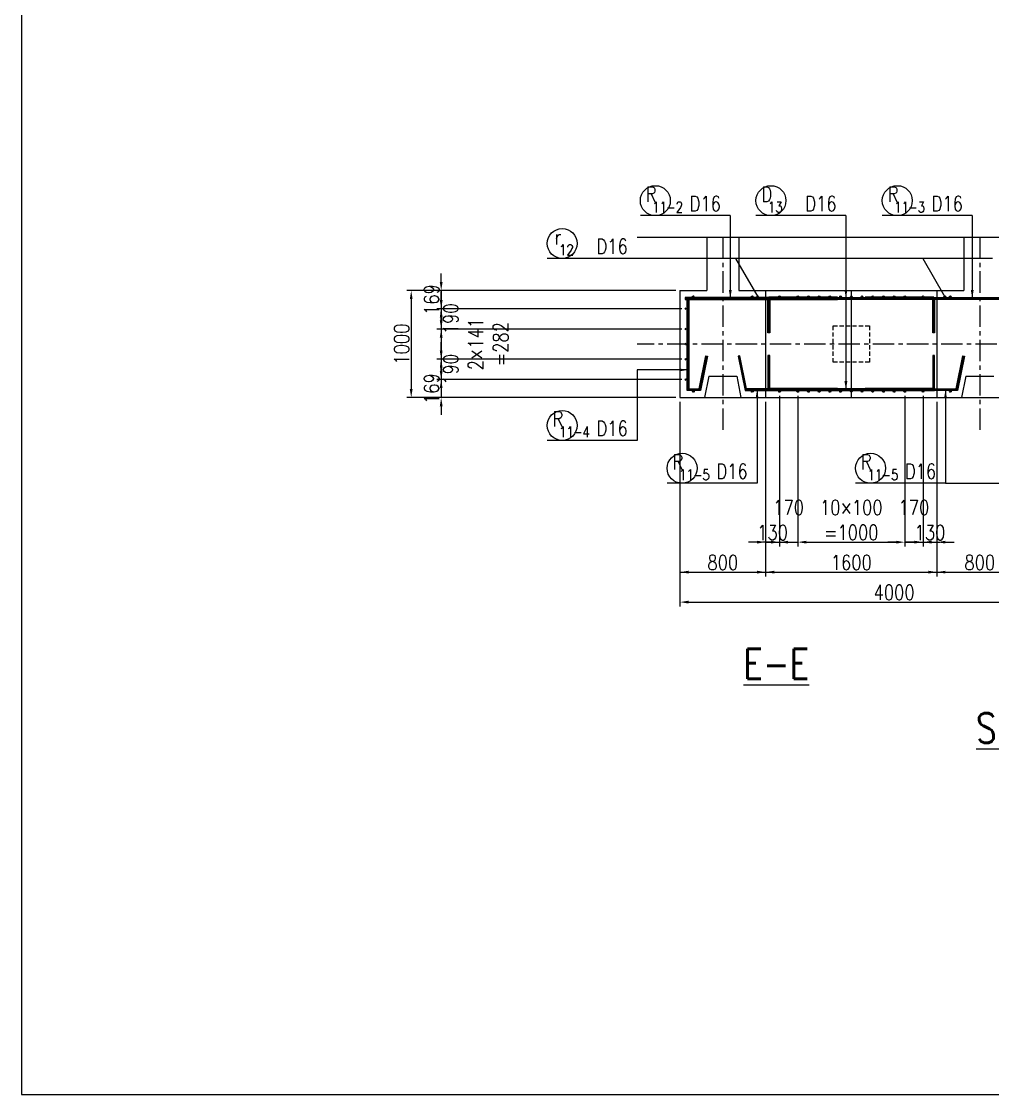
# Model space of a CAD drawing. Header units: millimetres. Extents: x -41433 to 131500, y -94900 to 39745.
# Drawn here: x 0 to 9069, y -63900 to -53876 of the extents above; entities that cross this region are included whole.
import ezdxf
from ezdxf.enums import TextEntityAlignment as Align

# ---------------------------------------------------------------- set-up
doc = ezdxf.new("R2010")
doc.units = ezdxf.units.MM
doc.header["$LTSCALE"] = 160
doc.header["$MEASUREMENT"] = 0
for name, pattern in [('CENTER', [2, 1.25, -0.25, 0.25, -0.25]), ('DASHED', [0.75, 0.5, -0.25]), ('HIDDEN', [0.375, 0.25, -0.125]), ('実線', [20, 10, 10])]:
    doc.linetypes.add(name, pattern=pattern)
doc.layers.get('DEFPOINTS').update_dxf_attribs({"color": 53, "linetype": 'CONTINUOUS'})
for name, color, linetype in [('CENTER', 6, 'CENTER'), ('DIM', 6, 'CONTINUOUS'), ('DIM-L', 6, 'CONTINUOUS'), ('GAIKEI-KEIKAKU', 4, 'CONTINUOUS'), ('TEKKIN-C', 3, 'CONTINUOUS'), ('TEKKIN-L', 2, 'CONTINUOUS'), ('TEKKIN-R', 3, 'CONTINUOUS'), ('TEKKIN-S', 3, 'CONTINUOUS'), ('TEXT', 4, 'CONTINUOUS'), ('TITLE', 3, 'CONTINUOUS')]:
    doc.layers.add(name, color=color, linetype=linetype)
doc.layers.add('D-WORK', color=8, linetype='実線', lineweight=0, plot=False)
doc.styles.add('DIM-TEXT', font='ROMANS', dxfattribs={"width": 0.8, "bigfont": 'EXTFONT'})
doc.styles.add('romans', font='romans.shx', dxfattribs={"bigfont": 'extfont.shx'})
doc.dimstyles.new('DIM40', dxfattribs={"dimscale": 40, "dimtxt": 3.5, "dimasz": 2, "dimexe": 1, "dimexo": 1, "dimgap": 0.5, "dimtad": 1, "dimdec": 0, "dimzin": 9, "dimdsep": 46, "dimtxsty": 'DIM-TEXT', "dimcen": 0, "dimclrt": 4, "dimaunit": 1, "dimadec": 4, "dimazin": 0, "dimtfac": 1, "dimtdec": 0, "dimtix": 1, "dimtmove": 2, "dimatfit": 0, "dimfxl": 1, "dimlwd": -1, "dimlwe": -1, "dimarcsym": 0})

# ---------------------------------------------------------------- blocks, each defined once
blk = doc.blocks.new('*D909')
at = {"layer": 'DEFPOINTS', "color": 0, "transparency": 16777216}
for p in [(6150, -57390), (10150, -57690), (10150, -59300)]:
    blk.add_point(p, dxfattribs=at)
at = {"layer": 'DIM', "color": 0, "transparency": 16777216}
for p, q in [((6150, -57430), (6150, -59340)), ((10150, -57730), (10150, -59340)), ((6230, -59300), (10070, -59300))]:
    blk.add_line(p, q, dxfattribs=at)
for points in [[(6230, -59287), (6230, -59313), (6150, -59300)], [(10070, -59287), (10070, -59313), (10150, -59300)]]:
    blk.add_solid(points, dxfattribs=at)
at = {"layer": 'DIM', "color": 4, "transparency": 16777216, "insert": (8150, -59210), "char_height": 140, "attachment_point": 5, "style": 'DIM-TEXT'}
blk.add_mtext('4000', dxfattribs=at)
blk = doc.blocks.new('*D910')
at = {"layer": 'DEFPOINTS', "color": 0, "transparency": 16777216}
for p in [(6150, -57390), (6950, -57390), (6950, -59020)]:
    blk.add_point(p, dxfattribs=at)
at = {"layer": 'DIM', "color": 0, "transparency": 16777216}
for p, q in [((6150, -57430), (6150, -59060)), ((6950, -57430), (6950, -59060)), ((6230, -59020), (6870, -59020))]:
    blk.add_line(p, q, dxfattribs=at)
for points in [[(6230, -59007), (6230, -59033), (6150, -59020)], [(6870, -59007), (6870, -59033), (6950, -59020)]]:
    blk.add_solid(points, dxfattribs=at)
at = {"layer": 'DIM', "color": 4, "transparency": 16777216, "insert": (6550, -58930), "char_height": 140, "attachment_point": 5, "style": 'DIM-TEXT'}
blk.add_mtext('800', dxfattribs=at)
blk = doc.blocks.new('*D911')
at = {"layer": 'DEFPOINTS', "color": 0, "transparency": 16777216}
for p in [(7250, -57332), (8250, -57332), (8250, -58740)]:
    blk.add_point(p, dxfattribs=at)
at = {"layer": 'DIM', "color": 0, "transparency": 16777216}
for p, q in [((7250, -57372), (7250, -58780)), ((8250, -57372), (8250, -58780)), ((7330, -58740), (8170, -58740))]:
    blk.add_line(p, q, dxfattribs=at)
for points in [[(7330, -58727), (7330, -58753), (7250, -58740)], [(8170, -58727), (8170, -58753), (8250, -58740)]]:
    blk.add_solid(points, dxfattribs=at)
at = {"layer": 'DIM', "color": 4, "transparency": 16777216, "insert": (7750, -58533), "char_height": 140, "attachment_point": 5, "style": 'DIM-TEXT'}
blk.add_mtext('10×100\\P=1000', dxfattribs=at)
blk = doc.blocks.new('*D912')
at = {"layer": 'DEFPOINTS', "color": 0, "transparency": 16777216}
for p in [(8550, -57390), (9350, -57390), (9350, -59020)]:
    blk.add_point(p, dxfattribs=at)
at = {"layer": 'DIM', "color": 0, "transparency": 16777216}
for p, q in [((8550, -57430), (8550, -59060)), ((9350, -57430), (9350, -59060)), ((8630, -59020), (9270, -59020))]:
    blk.add_line(p, q, dxfattribs=at)
for points in [[(8630, -59007), (8630, -59033), (8550, -59020)], [(9270, -59007), (9270, -59033), (9350, -59020)]]:
    blk.add_solid(points, dxfattribs=at)
at = {"layer": 'DIM', "color": 4, "transparency": 16777216, "insert": (8950, -58930), "char_height": 140, "attachment_point": 5, "style": 'DIM-TEXT'}
blk.add_mtext('800', dxfattribs=at)
blk = doc.blocks.new('*D919')
at = {"layer": 'DEFPOINTS', "color": 0, "transparency": 16777216}
for p in [(7080, -57332), (7250, -57332), (7250, -58740)]:
    blk.add_point(p, dxfattribs=at)
at = {"layer": 'DIM', "color": 0, "transparency": 16777216}
for p, q in [((7080, -57372), (7080, -58780)), ((7250, -57372), (7250, -58780)), ((7000, -58740), (6920, -58740)), ((7080, -58740), (7250, -58740)), ((7330, -58740), (7410, -58740))]:
    blk.add_line(p, q, dxfattribs=at)
for points in [[(7000, -58727), (7000, -58753), (7080, -58740)], [(7330, -58727), (7330, -58753), (7250, -58740)]]:
    blk.add_solid(points, dxfattribs=at)
at = {"layer": 'DIM', "color": 4, "transparency": 16777216, "insert": (7165, -58533), "char_height": 140, "attachment_point": 5, "style": 'DIM-TEXT'}
blk.add_mtext('170\\P ', dxfattribs=at)
blk = doc.blocks.new('*D920')
at = {"layer": 'DEFPOINTS', "color": 0, "transparency": 16777216}
for p in [(8250, -57332), (8420, -57332), (8420, -58740)]:
    blk.add_point(p, dxfattribs=at)
at = {"layer": 'DIM', "color": 0, "transparency": 16777216}
for p, q in [((8250, -57372), (8250, -58780)), ((8420, -57372), (8420, -58780)), ((8170, -58740), (8090, -58740)), ((8250, -58740), (8420, -58740)), ((8500, -58740), (8580, -58740))]:
    blk.add_line(p, q, dxfattribs=at)
for points in [[(8170, -58727), (8170, -58753), (8250, -58740)], [(8500, -58727), (8500, -58753), (8420, -58740)]]:
    blk.add_solid(points, dxfattribs=at)
at = {"layer": 'DIM', "color": 4, "transparency": 16777216, "insert": (8335, -58533), "char_height": 140, "attachment_point": 5, "style": 'DIM-TEXT'}
blk.add_mtext('170\\P ', dxfattribs=at)
blk = doc.blocks.new('*D921')
at = {"layer": 'DEFPOINTS', "color": 0, "transparency": 16777216}
for p in [(6950, -57390), (8550, -57390), (8550, -59020)]:
    blk.add_point(p, dxfattribs=at)
at = {"layer": 'DIM', "color": 0, "transparency": 16777216}
for p, q in [((6950, -57430), (6950, -59060)), ((8550, -57430), (8550, -59060)), ((7030, -59020), (8470, -59020))]:
    blk.add_line(p, q, dxfattribs=at)
for points in [[(7030, -59007), (7030, -59033), (6950, -59020)], [(8470, -59007), (8470, -59033), (8550, -59020)]]:
    blk.add_solid(points, dxfattribs=at)
at = {"layer": 'DIM', "color": 4, "transparency": 16777216, "insert": (7750, -58930), "char_height": 140, "attachment_point": 5, "style": 'DIM-TEXT'}
blk.add_mtext('1600', dxfattribs=at)
blk = doc.blocks.new('*D922')
at = {"layer": 'DEFPOINTS', "color": 0, "transparency": 16777216}
for p in [(8420, -57332), (8550, -57390), (8550, -58740)]:
    blk.add_point(p, dxfattribs=at)
at = {"layer": 'DIM', "color": 0, "transparency": 16777216}
for p, q in [((8420, -57372), (8420, -58780)), ((8550, -57430), (8550, -58780)), ((8340, -58740), (8260, -58740)), ((8420, -58740), (8550, -58740)), ((8630, -58740), (8710, -58740))]:
    blk.add_line(p, q, dxfattribs=at)
for points in [[(8340, -58727), (8340, -58753), (8420, -58740)], [(8630, -58727), (8630, -58753), (8550, -58740)]]:
    blk.add_solid(points, dxfattribs=at)
at = {"layer": 'DIM', "color": 4, "transparency": 16777216, "insert": (8485, -58650), "char_height": 140, "attachment_point": 5, "style": 'DIM-TEXT'}
blk.add_mtext('130', dxfattribs=at)
blk = doc.blocks.new('*D923')
at = {"layer": 'DEFPOINTS', "color": 0, "transparency": 16777216}
for p in [(7080, -57332), (6950, -57390), (7080, -58740)]:
    blk.add_point(p, dxfattribs=at)
at = {"layer": 'DIM', "color": 0, "transparency": 16777216}
for p, q in [((6950, -57430), (6950, -58780)), ((7080, -57372), (7080, -58780)), ((6870, -58740), (6790, -58740)), ((6950, -58740), (7080, -58740)), ((7160, -58740), (7240, -58740))]:
    blk.add_line(p, q, dxfattribs=at)
for points in [[(6870, -58727), (6870, -58753), (6950, -58740)], [(7160, -58727), (7160, -58753), (7080, -58740)]]:
    blk.add_solid(points, dxfattribs=at)
at = {"layer": 'DIM', "color": 4, "transparency": 16777216, "insert": (7015, -58650), "char_height": 140, "attachment_point": 5, "style": 'DIM-TEXT'}
blk.add_mtext('130', dxfattribs=at)
blk = doc.blocks.new('*D940')
at = {"layer": 'DEFPOINTS', "color": 0, "transparency": 16777216}
for p in [(6150, -56390), (3920, -56559), (6208, -56559)]:
    blk.add_point(p, dxfattribs=at)
at = {"layer": 'DIM', "color": 0, "transparency": 16777216}
for p, q in [((3920, -56310), (3920, -56230)), ((6110, -56390), (3880, -56390)), ((3920, -56390), (3920, -56559)), ((6168, -56559), (3880, -56559)), ((3920, -56639), (3920, -56719))]:
    blk.add_line(p, q, dxfattribs=at)
for points in [[(3907, -56310), (3933, -56310), (3920, -56390)], [(3907, -56639), (3933, -56639), (3920, -56559)]]:
    blk.add_solid(points, dxfattribs=at)
at = {"layer": 'DIM', "color": 4, "transparency": 16777216, "insert": (3830, -56474), "char_height": 140, "attachment_point": 5, "rotation": 90, "style": 'DIM-TEXT'}
blk.add_mtext('169', dxfattribs=at)
blk = doc.blocks.new('*D941')
at = {"layer": 'DEFPOINTS', "color": 0, "transparency": 16777216}
for p in [(6208, -56559), (3920, -56749), (6208, -56749)]:
    blk.add_point(p, dxfattribs=at)
at = {"layer": 'DIM', "color": 0, "transparency": 16777216}
for p, q in [((3920, -56479), (3920, -56399)), ((6168, -56559), (3880, -56559)), ((3920, -56559), (3920, -56749)), ((6168, -56749), (3880, -56749)), ((3920, -56829), (3920, -56909))]:
    blk.add_line(p, q, dxfattribs=at)
for points in [[(3907, -56479), (3933, -56479), (3920, -56559)], [(3907, -56829), (3933, -56829), (3920, -56749)]]:
    blk.add_solid(points, dxfattribs=at)
at = {"layer": 'DIM', "color": 4, "transparency": 16777216, "insert": (4010, -56654), "char_height": 140, "attachment_point": 5, "rotation": 90, "style": 'DIM-TEXT'}
blk.add_mtext('190', dxfattribs=at)
blk = doc.blocks.new('*D942')
at = {"layer": 'DEFPOINTS', "color": 0, "transparency": 16777216}
for p in [(6208, -56749), (3920, -57031), (6208, -57031)]:
    blk.add_point(p, dxfattribs=at)
at = {"layer": 'DIM', "color": 0, "transparency": 16777216}
for p, q in [((3920, -56669), (3920, -56589)), ((6168, -56749), (3880, -56749)), ((3920, -56749), (3920, -57031)), ((6168, -57031), (3880, -57031)), ((3920, -57111), (3920, -57191))]:
    blk.add_line(p, q, dxfattribs=at)
for points in [[(3907, -56669), (3933, -56669), (3920, -56749)], [(3907, -57111), (3933, -57111), (3920, -57031)]]:
    blk.add_solid(points, dxfattribs=at)
at = {"layer": 'DIM', "color": 4, "transparency": 16777216, "insert": (4243, -56890), "char_height": 140, "attachment_point": 5, "rotation": 90, "style": 'DIM-TEXT'}
blk.add_mtext('\\P2×141\\P=282', dxfattribs=at)
blk = doc.blocks.new('*D943')
at = {"layer": 'DEFPOINTS', "color": 0, "transparency": 16777216}
for p in [(6208, -57221), (3920, -57390), (6150, -57390)]:
    blk.add_point(p, dxfattribs=at)
at = {"layer": 'DIM', "color": 0, "transparency": 16777216}
for p, q in [((3920, -57141), (3920, -57061)), ((6168, -57221), (3880, -57221)), ((3920, -57221), (3920, -57390)), ((6110, -57390), (3880, -57390)), ((3920, -57470), (3920, -57550))]:
    blk.add_line(p, q, dxfattribs=at)
for points in [[(3907, -57141), (3933, -57141), (3920, -57221)], [(3907, -57470), (3933, -57470), (3920, -57390)]]:
    blk.add_solid(points, dxfattribs=at)
at = {"layer": 'DIM', "color": 4, "transparency": 16777216, "insert": (3830, -57306), "char_height": 140, "attachment_point": 5, "rotation": 90, "style": 'DIM-TEXT'}
blk.add_mtext('169', dxfattribs=at)
blk = doc.blocks.new('*D944')
at = {"layer": 'DEFPOINTS', "color": 0, "transparency": 16777216}
for p in [(6150, -56390), (3640, -57390), (6150, -57390)]:
    blk.add_point(p, dxfattribs=at)
at = {"layer": 'DIM', "color": 0, "transparency": 16777216}
for p, q in [((6110, -56390), (3600, -56390)), ((3640, -56470), (3640, -57310)), ((6110, -57390), (3600, -57390))]:
    blk.add_line(p, q, dxfattribs=at)
for points in [[(3627, -56470), (3653, -56470), (3640, -56390)], [(3627, -57310), (3653, -57310), (3640, -57390)]]:
    blk.add_solid(points, dxfattribs=at)
at = {"layer": 'DIM', "color": 4, "transparency": 16777216, "insert": (3550, -56890), "char_height": 140, "attachment_point": 5, "rotation": 90, "style": 'DIM-TEXT'}
blk.add_mtext('1000', dxfattribs=at)
blk = doc.blocks.new('*D945')
at = {"layer": 'DEFPOINTS', "color": 0, "transparency": 16777216}
for p in [(6208, -57031), (3920, -57221), (6208, -57221)]:
    blk.add_point(p, dxfattribs=at)
at = {"layer": 'DIM', "color": 0, "transparency": 16777216}
for p, q in [((3920, -56951), (3920, -56871)), ((6168, -57031), (3880, -57031)), ((3920, -57031), (3920, -57221)), ((6168, -57221), (3880, -57221)), ((3920, -57301), (3920, -57381))]:
    blk.add_line(p, q, dxfattribs=at)
for points in [[(3907, -56951), (3933, -56951), (3920, -57031)], [(3907, -57301), (3933, -57301), (3920, -57221)]]:
    blk.add_solid(points, dxfattribs=at)
at = {"layer": 'DIM', "color": 4, "transparency": 16777216, "insert": (4010, -57126), "char_height": 140, "attachment_point": 5, "rotation": 90, "style": 'DIM-TEXT'}
blk.add_mtext('190', dxfattribs=at)

msp = doc.modelspace()

# ---------------------------------------------------------------- linework, layer by layer
at = {"layer": 'CENTER'}
for p, q in [((6550, -55890), (6550, -57690)), ((8950, -55890), (8950, -57690)), ((14550, -56890), (5750, -56890))]:
    msp.add_line(p, q, dxfattribs=at)
at = {"layer": 'D-WORK'}
for p, q in [((7750, -56390), (7750, -57390)), ((6150, -59020), (14150, -59020))]:
    msp.add_line(p, q, dxfattribs=at)
at = {"layer": 'DEFPOINTS', "flags": 128}
for points in [[(31500, -43500), (0, -43500), (0, -63900), (31500, -63900)], [(6200, -56472), (7620, -56472), (7620, -56456), (6200, -56456)], [(7880, -56472), (7880, -56456), (10020, -56456), (10020, -56472)]]:
    msp.add_lwpolyline(points, close=True, dxfattribs=at)
at = {"layer": 'DEFPOINTS', "ltscale": 0.8}
for points in [[(6390.56, -57000.65), (6406.25, -57003.78), (6342.21, -57324), (6216, -57324), (6216, -56456), (6494, -56456), (6494, -56472), (6232, -56472), (6232, -57308), (6329.09, -57308)], [(8528, -56784), (8512, -56784), (8512, -56472), (6988, -56472), (6988, -56784), (6972, -56784), (6972, -56456), (8528, -56456)], [(7620, -57308), (6770.91, -57308), (6709.44, -57000.65), (6693.75, -57003.78), (6757.79, -57324), (7620, -57324)], [(8528, -56996), (8512, -56996), (8512, -57308), (6988, -57308), (6988, -56996), (6972, -56996), (6972, -57324), (8528, -57324)], [(7880, -57308), (8729.09, -57308), (8790.56, -57000.65), (8806.25, -57003.78), (8742.21, -57324), (7880, -57324)]]:
    msp.add_lwpolyline(points, close=True, dxfattribs=at)
at = {"layer": 'DEFPOINTS', "linetype": 'HIDDEN'}
msp.add_lwpolyline([(7580, -57060), (7580, -56720), (7920, -56720), (7920, -57060)], close=True, dxfattribs=at)
at = {"layer": 'DIM-L'}
for p, q in [((6620, -55690), (5780, -55690)), ((6620, -55690), (6620, -56464)), ((7700, -55690), (6860, -55690)), ((7700, -55690), (7700, -57316)), ((8880, -55690), (8040, -55690)), ((8880, -55690), (8880, -56464)), ((5750, -56090), (4910, -56090)), ((9069.31, -56090), (5750, -56090)), ((6669.31, -56090), (6876, -56448)), ((8417.31, -56090), (8624, -56448)), ((5750, -57131), (5750, -57790)), ((6224, -57131), (5750, -57131)), ((6870, -57316), (6870, -58190)), ((8630, -57316), (8630, -58190)), ((5750, -57790), (4910, -57790)), ((6870, -58190), (6030, -58190)), ((8630, -58190), (7790, -58190)), ((8630, -58190), (9270, -58190))]:
    msp.add_line(p, q, dxfattribs=at)
at = {"layer": 'DIM-L', "flags": 128}
msp.add_lwpolyline([(5750, -55890), (9950, -55890), (9950, -55810), (10350, -55970), (10350, -55890), (14550, -55890)], dxfattribs=at)
at = {"layer": 'DIM-L'}
for centre in [(5920, -55550), (7000, -55550), (8180, -55550), (5050, -55950), (5050, -57650), (6170, -58050), (7930, -58050)]:
    msp.add_circle(centre, 140, dxfattribs=at)
for points in [[(6606.67, -56384), (6633.33, -56384), (6620, -56464)], [(7686.67, -56384), (7713.33, -56384), (7700, -56464)], [(8866.67, -56384), (8893.33, -56384), (8880, -56464)], [(6144, -57144.33), (6144, -57117.67), (6224, -57131)], [(7686.67, -57236), (7713.33, -57236), (7700, -57316)], [(6883.33, -57396), (6856.67, -57396), (6870, -57316)], [(8643.33, -57396), (8616.67, -57396), (8630, -57316)]]:
    msp.add_solid(points, dxfattribs=at)
at = {"layer": 'GAIKEI-KEIKAKU'}
for p, q in [((6400, -55890), (6400, -56390)), ((6700, -55890), (6700, -56390)), ((8800, -55890), (8800, -56390)), ((6150, -56390), (6150, -57390)), ((6150, -56390), (6400, -56390)), ((6700, -56390), (8800, -56390)), ((6950, -56390), (6950, -57390)), ((8550, -56390), (8550, -57390)), ((6420, -57190), (6380, -57390)), ((6420, -57190), (6680, -57190)), ((6680, -57190), (6720, -57390)), ((8820, -57190), (8780, -57390)), ((8820, -57190), (9080, -57190)), ((6150, -57390), (14150, -57390))]:
    msp.add_line(p, q, dxfattribs=at)
at = {"layer": 'TEKKIN-C'}
for centre, radius in [((6876, -56448), 8), ((6876, -56448), 4), ((8624, -56448), 8), ((8624, -56448), 4), ((6208, -56559), 8), ((6208, -56559), 4), ((6208, -56749), 8), ((6208, -56749), 4), ((6208, -56890), 8), ((6208, -56890), 4), ((6208, -57031), 8), ((6208, -57031), 4), ((6208, -57221), 8), ((6208, -57221), 4)]:
    msp.add_circle(centre, radius, dxfattribs=at)
at = {"layer": 'TEKKIN-L', "ltscale": 0.8}
for p, q in [((6200, -56464), (7620, -56464)), ((7880, -56464), (10020, -56464))]:
    msp.add_line(p, q, dxfattribs=at)
for points in [[(6398.41, -57002.21), (6335.65, -57316), (6224, -57316), (6224, -56464), (6494, -56464)], [(8520, -56784), (8520, -56464), (6980, -56464), (6980, -56784)], [(7620, -57316), (6764.35, -57316), (6701.59, -57002.21)], [(8520, -56996), (8520, -57316), (6980, -57316), (6980, -56996)], [(7880, -57316), (8735.65, -57316), (8798.41, -57002.21)]]:
    msp.add_lwpolyline(points, dxfattribs=at)
at = {"layer": 'TEKKIN-R', "ltscale": 0.8}
for p, q in [((6980, -56449), (7620, -56449)), ((7880, -56449), (8520, -56449)), ((6980, -57301), (7620, -57301)), ((7880, -57301), (8520, -57301))]:
    msp.add_line(p, q, dxfattribs=at)
at = {"layer": 'TEKKIN-S', "linetype": 'DASHED', "ltscale": 0.1}
for centre, radius in [((6275, -56448), 8), ((6275, -56448), 4), ((6825, -56448), 8), ((6825, -56448), 4), ((8675, -56448), 8), ((8675, -56448), 4), ((6275, -57332), 8), ((6275, -57332), 4), ((6825, -57332), 8), ((6825, -57332), 4), ((8675, -57332), 8), ((8675, -57332), 4)]:
    msp.add_circle(centre, radius, dxfattribs=at)
at = {"layer": 'TEKKIN-S'}
for centre, radius in [((7080, -56448), 8), ((7080, -56448), 4), ((7250, -56448), 8), ((7250, -56448), 4), ((7350, -56448), 8), ((7350, -56448), 4), ((7450, -56448), 8), ((7450, -56448), 4), ((7550, -56448), 8), ((7550, -56448), 4), ((7650, -56448), 8), ((7650, -56448), 4), ((7750, -56448), 8), ((7750, -56448), 4), ((7850, -56448), 8), ((7850, -56448), 4), ((7950, -56448), 8), ((7950, -56448), 4), ((8050, -56448), 8), ((8050, -56448), 4), ((8150, -56448), 8), ((8150, -56448), 4), ((8250, -56448), 8), ((8250, -56448), 4), ((8420, -56448), 8), ((8420, -56448), 4), ((7080, -57332), 8), ((7080, -57332), 4), ((7250, -57332), 8), ((7250, -57332), 4), ((7350, -57332), 8), ((7350, -57332), 4), ((7450, -57332), 8), ((7450, -57332), 4), ((7550, -57332), 8), ((7550, -57332), 4), ((7650, -57332), 8), ((7650, -57332), 4), ((7750, -57332), 8), ((7750, -57332), 4), ((7850, -57332), 8), ((7850, -57332), 4), ((7950, -57332), 8), ((7950, -57332), 4), ((8050, -57332), 8), ((8050, -57332), 4), ((8150, -57332), 8), ((8150, -57332), 4), ((8250, -57332), 8), ((8250, -57332), 4), ((8420, -57332), 8), ((8420, -57332), 4)]:
    msp.add_circle(centre, radius, dxfattribs=at)

# ---------------------------------------------------------------- texts
at = {"layer": 'TEXT', "style": 'romans', "width": 0.8}
for s, height, p in [('R', 140, (5880, -55490)), ('D', 140, (6960, -55490)), ('R', 140, (8140, -55490)), ('11', 100, (5960, -55610)), ('-2', 100, (6100, -55610)), ('13', 100, (7040, -55610)), ('11', 100, (8220, -55610)), ('-3', 100, (8360, -55610)), ('r', 140, (5010, -55890)), ('12', 100, (5090, -56010)), ('R', 140, (5010, -57590)), ('11', 100, (5090, -57710)), ('-4', 100, (5230, -57710)), ('R', 140, (6130, -57990)), ('R', 140, (7890, -57990)), ('11', 100, (6210, -58110)), ('-5', 100, (6350, -58110)), ('11', 100, (7970, -58110)), ('-5', 100, (8110, -58110))]:
    msp.add_text(s, height=height, rotation=0.000107, dxfattribs=at).set_placement(p, align=Align.MIDDLE)
for p in [(6240, -55690), (7320, -55690), (8500, -55690), (5370, -56090), (5370, -57790), (6490, -58190), (8250, -58190)]:
    msp.add_text('D16', height=140, rotation=0.000107, dxfattribs=at).set_placement(p, align=Align.BOTTOM_LEFT)
at = {"layer": 'TITLE', "style": 'romans', "width": 0.8}
for s, p in [('%%UE-E', (7050, -60100)), ('%%uSECTIONAL PLAN', (10150, -60700))]:
    msp.add_text(s, height=280, dxfattribs=at).set_placement(p, align=Align.BOTTOM_CENTER)

# ---------------------------------------------------------------- dimensions: what is measured, and where the dimension line sits
at = {"layer": 'DIM'}
for base, p1, p2, picture, middle in [((3920, -56559), (6150, -56390), (6208, -56559), '*D940', (3830, -56474.5)), ((3640, -57390), (6150, -56390), (6150, -57390), '*D944', (3550, -56890)), ((3920, -57390), (6208, -57221), (6150, -57390), '*D943', (3830, -57305.5))]:
    dim = msp.add_linear_dim(base=base, p1=p1, p2=p2, angle=90, dimstyle='DIM40', dxfattribs=at)
    dim.commit()
    dim.dimension.update_dxf_attribs({"geometry": picture, "text_midpoint": middle})
for base, p1, p2, text, picture, middle in [((3920, -56749), (6208, -56559), (6208, -56749), '\\X<>', '*D941', (3920, -56654)), ((3920, -57031), (6208, -56749), (6208, -57031), '\\X\\P2×141\\P=<>', '*D942', (3920, -56890)), ((3920, -57221), (6208, -57031), (6208, -57221), '\\X<>', '*D945', (3920, -57126))]:
    dim = msp.add_linear_dim(base=base, p1=p1, p2=p2, angle=90, text=text, dimstyle='DIM40', dxfattribs=at)
    dim.commit()
    dim.dimension.update_dxf_attribs({"geometry": picture, "text_midpoint": middle})
for base, p1, p2, picture, middle in [((7080, -58740), (6950, -57390), (7080, -57332), '*D923', (7015, -58650)), ((8550, -58740), (8420, -57332), (8550, -57390), '*D922', (8485, -58650)), ((10150, -59300), (6150, -57390), (10150, -57690), '*D909', (8150, -59210)), ((6950, -59020), (6150, -57390), (6950, -57390), '*D910', (6550, -58930)), ((8550, -59020), (6950, -57390), (8550, -57390), '*D921', (7750, -58930)), ((9350, -59020), (8550, -57390), (9350, -57390), '*D912', (8950, -58930))]:
    dim = msp.add_linear_dim(base=base, p1=p1, p2=p2, dimstyle='DIM40', dxfattribs=at)
    dim.commit()
    dim.dimension.update_dxf_attribs({"geometry": picture, "text_midpoint": middle})
for base, p1, p2, text, picture, middle in [((7250, -58740), (7080, -57332), (7250, -57332), '<>\\P ', '*D919', (7165, -58533.33)), ((8250, -58740), (7250, -57332), (8250, -57332), '10×100\\P=<>', '*D911', (7750, -58533.33)), ((8420, -58740), (8250, -57332), (8420, -57332), '<>\\P ', '*D920', (8335, -58533.33))]:
    dim = msp.add_linear_dim(base=base, p1=p1, p2=p2, text=text, dimstyle='DIM40', dxfattribs=at)
    dim.commit()
    dim.dimension.update_dxf_attribs({"geometry": picture, "text_midpoint": middle})

doc.saveas('drawing.dxf')
